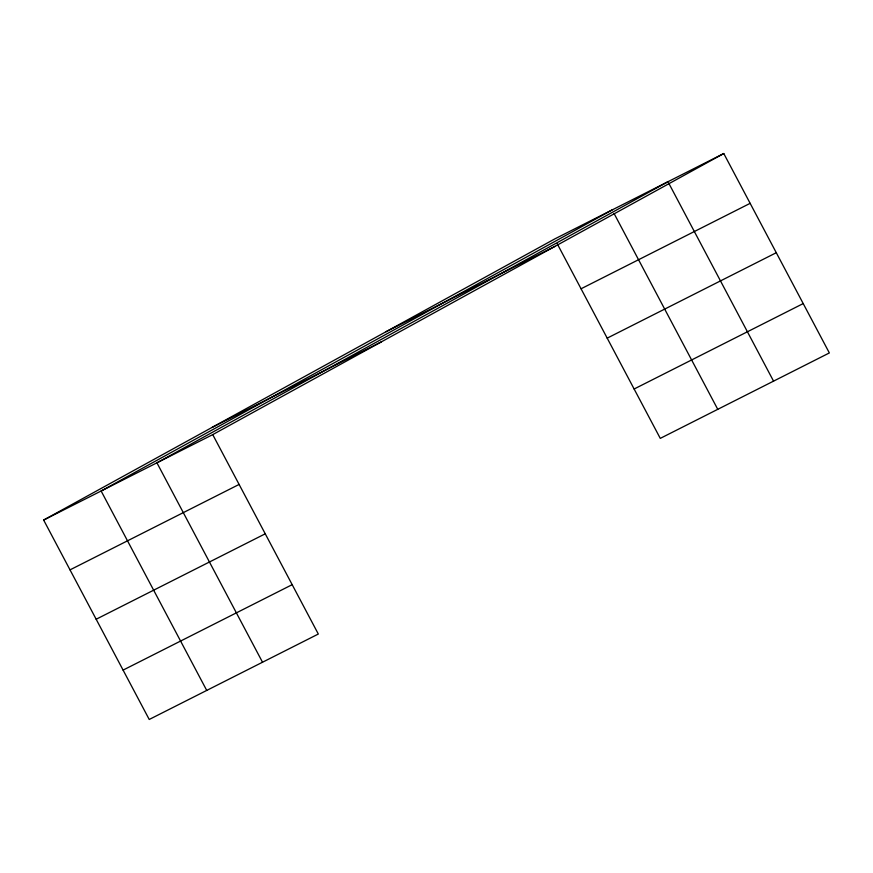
<?xml version="1.0" encoding="UTF-8"?>
<svg xmlns="http://www.w3.org/2000/svg" width="873" height="873" viewBox="0 0 873 873"><rect width="100%" height="100%" fill="white"/><g stroke="black" fill="none" stroke-linecap="round" stroke-linejoin="round"><path stroke-width="1.31" d="M43.65 520.057L212.728 434.623L318.318 634.038L149.228 719.472L43.65 520.057L554.682 238.962L723.772 153.528L829.35 352.943L660.272 438.377L557.192 243.709M612.169 209.913L101.137 491.008L206.726 690.423M667.965 181.726L156.933 462.821L262.522 662.236M212.728 434.623L723.772 153.528M386.041 331.718L555.13 246.295M212.292 427.29L381.37 341.867M581.058 288.777L750.136 203.344M70.026 569.862L239.104 484.439M607.193 338.146L776.283 252.712M96.161 619.241L265.25 533.807M634.125 389.009L803.215 303.575M123.093 670.104L292.171 584.67M668.598 182.904L773.554 381.141M614.057 213.47L717.759 409.328"/></g></svg>
